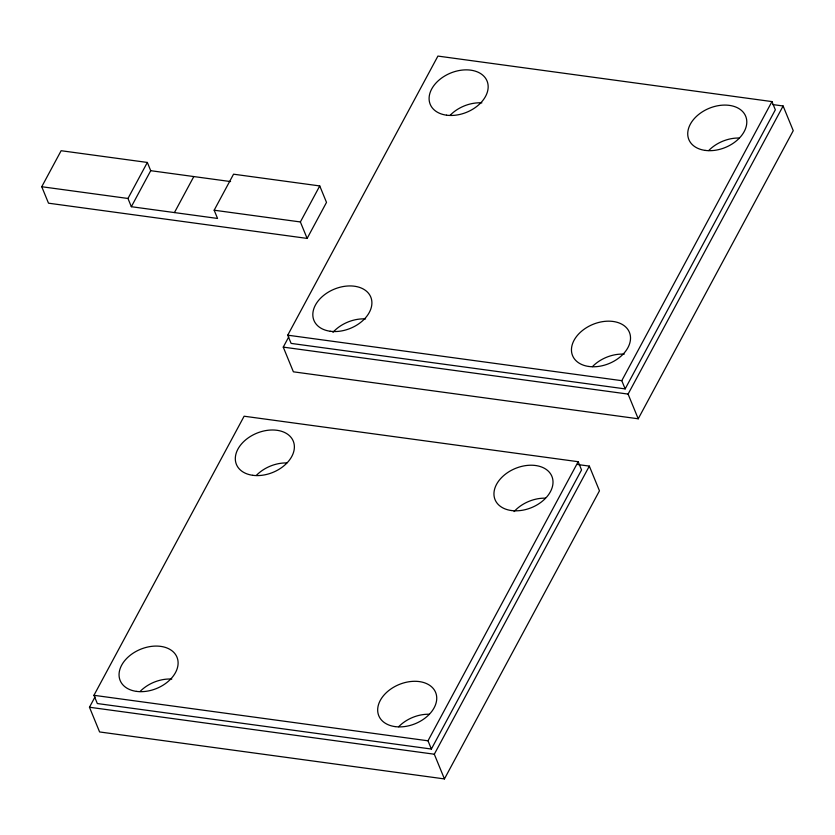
<?xml version="1.0" encoding="UTF-8"?>
<svg xmlns="http://www.w3.org/2000/svg" width="835" height="835" viewBox="0 0 835 835"><rect width="100%" height="100%" fill="white"/><g stroke="black" fill="none" stroke-linecap="round" stroke-linejoin="round"><path stroke-width="1.25" d="M41.75 186.727L61.132 150.718L147.336 162.449L150.718 170.684L131.335 206.704L217.549 218.446L214.167 210.211L233.549 174.191L319.753 185.934L326.506 202.404L307.134 238.413L48.503 203.187L41.75 186.727L127.964 198.469L131.335 206.704M127.964 198.469L147.336 162.449M174.442 212.57L193.814 176.561M307.134 238.413L300.381 221.953L319.753 185.934M93.948 695.304L244.123 416.216L578.175 461.713L581.546 469.948L431.371 749.037L97.33 703.54L93.948 695.304L428 740.802L431.371 749.037M287.731 335.179L437.916 56.081L771.957 101.588L775.339 109.813L625.154 388.901L291.112 343.404L287.731 335.179L621.783 380.677L625.154 388.901M577.716 464.531L589.333 466.107L599.467 490.813L444.439 778.919L99.595 731.951L89.47 707.245L95.033 696.912M772.792 104.573L783.115 105.982L793.25 130.678L638.222 418.784L293.388 371.815L283.253 347.12L288.816 336.787M428 740.802L578.175 461.713M621.783 380.677L771.957 101.588M444.439 778.919L434.304 754.214L589.333 466.107M638.222 418.784L628.087 394.089L783.115 105.982M150.718 170.684L230.585 181.571M214.167 210.211L300.381 221.953M283.253 347.12L628.087 394.089M89.47 707.245L434.304 754.214M514.089 511.584A30.718 21.188 -22.3 0 1 545.474 498.161M256.293 475.459A30.718 21.188 -22.3 0 1 286.843 462.934M140.029 691.547A30.718 21.188 -22.3 0 1 171.801 679.064M398.65 726.763A30.718 21.188 -22.3 0 1 429.2 714.238M708.706 150.561A30.718 21.188 -22.3 0 1 739.257 138.025M450.086 115.334A30.718 21.188 -22.3 0 1 481.868 102.851M332.977 332.309A30.718 21.188 -22.3 0 1 365.594 318.928M592.443 366.638A30.718 21.188 -22.3 0 1 624.215 354.155M511.364 510.529A30.718 21.188 -22.3 0 0 552.864 479.948A30.718 21.188 -22.3 0 0 506.198 473.591A30.718 21.188 -22.3 0 0 511.364 510.529M252.734 475.303A30.718 21.188 -22.3 0 0 294.233 444.721A30.718 21.188 -22.3 0 0 247.567 438.365A30.718 21.188 -22.3 0 0 252.734 475.303M136.46 691.38A30.718 21.188 -22.3 0 0 177.959 660.798A30.718 21.188 -22.3 0 0 131.304 654.442A30.718 21.188 -22.3 0 0 136.46 691.38M395.091 726.607A30.718 21.188 -22.3 0 0 436.59 696.025A30.718 21.188 -22.3 0 0 389.924 689.668A30.718 21.188 -22.3 0 0 395.091 726.607M705.147 150.394A30.718 21.188 -22.3 0 0 746.647 119.812A30.718 21.188 -22.3 0 0 699.981 113.456A30.718 21.188 -22.3 0 0 705.147 150.394M446.516 115.178A30.718 21.188 -22.3 0 0 488.016 84.585A30.718 21.188 -22.3 0 0 441.36 78.229A30.718 21.188 -22.3 0 0 446.516 115.178M330.253 331.255A30.718 21.188 -22.3 0 0 371.752 300.663A30.718 21.188 -22.3 0 0 325.086 294.306A30.718 21.188 -22.3 0 0 330.253 331.255M588.873 366.481A30.718 21.188 -22.3 0 0 630.373 335.889A30.718 21.188 -22.3 0 0 583.717 329.533A30.718 21.188 -22.3 0 0 588.873 366.481"/></g></svg>
